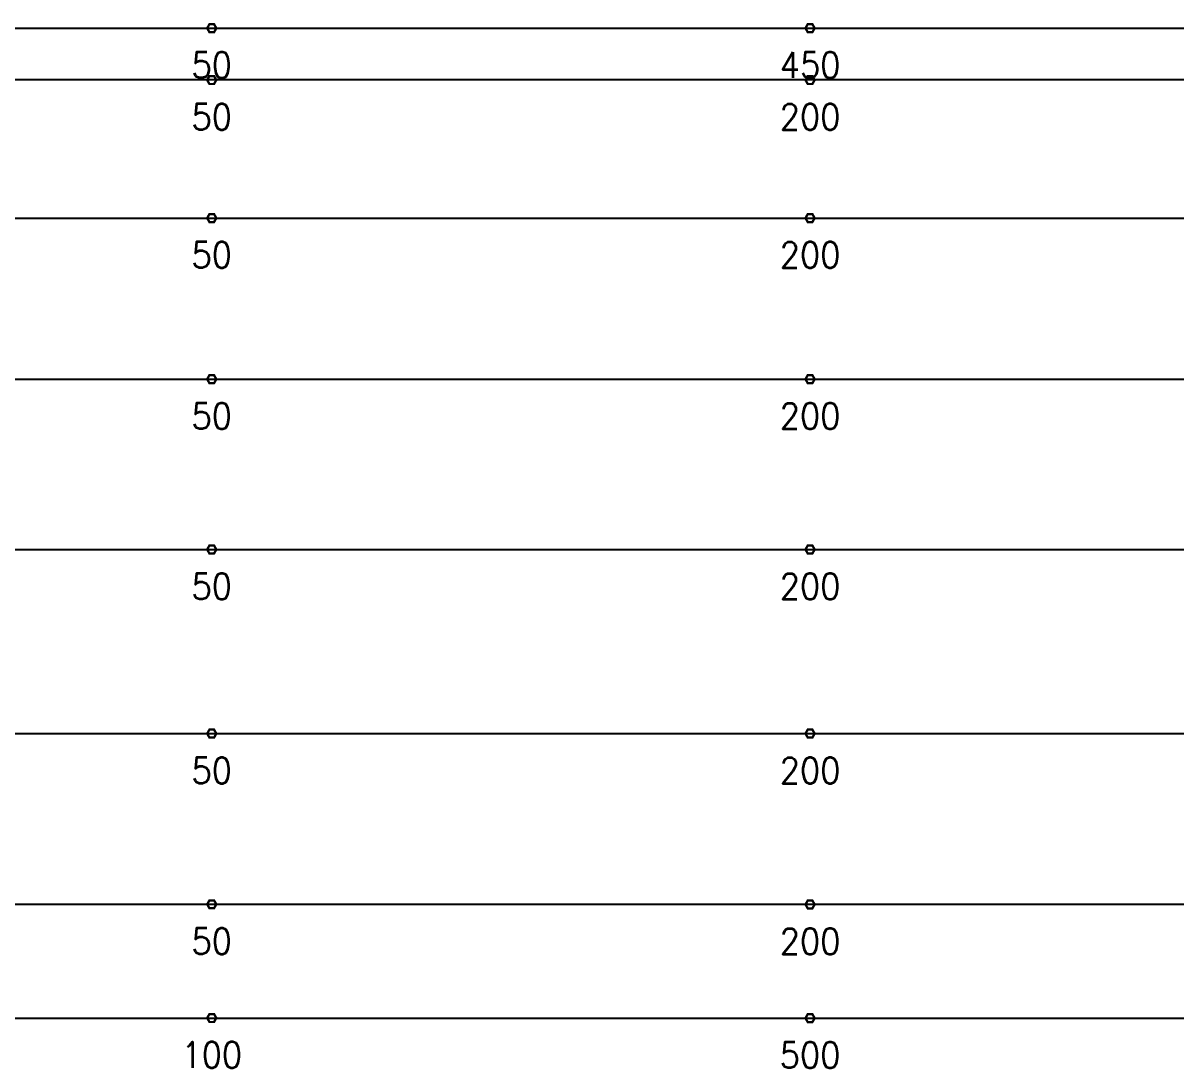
# Model space of a CAD drawing. Header units: millimetres. Extents: x 139404 to 589785, y -24714 to 48110.
# Drawn here: x 396210 to 406230, y 8715 to 17795 of the extents above; entities that cross this region are included whole.
import ezdxf
from ezdxf.enums import TextEntityAlignment as Align

# ---------------------------------------------------------------- set-up
doc = ezdxf.new("R2010")
doc.units = ezdxf.units.MM
doc.layers.get('0').update_dxf_attribs({"lineweight": 20})
doc.layers.add('ARES_TAG', color=3, linetype='Continuous')
doc.layers.add('NDC_S_TENDON', color=10, linetype='Continuous')
doc.layers.add('Current_plane_Column', color=7, linetype='Continuous', true_color=0x4b00ff)
doc.layers.add('NDC_LCAP', color=87, linetype='Continuous', plot=False)
doc.layers.add('NDC_S-TENDON', color=6, linetype='Continuous', lineweight=35)
doc.layers.add('NDC_S_ANNO', color=7, linetype='Continuous', lineweight=20)
doc.styles.add('ARES_BIGTEXT', font='VHARIALN.TTF')
doc.styles.add('ARES_ROMANS_0.36', font='romans.shx', dxfattribs={"width": 0.36, "bigfont": 'vns.shx'})
doc.styles.get("Standard").update_dxf_attribs({"font": 'arial.ttf'})

# ---------------------------------------------------------------- blocks, each defined once
blk = doc.blocks.new('*U189')
at = {"layer": 'NDC_S_TENDON'}
for p, q in [((-4016, 0), (-500, 0)), ((-500, 0), (5123, 0)), ((5123, 0), (46414, 0))]:
    blk.add_line(p, q, dxfattribs=at)
at = {"layer": 'ARES_TAG', "style": 'ARES_ROMANS_0.36', "width": 0.36}
blk.add_attdef('S3', text='', height=375, dxfattribs=at).set_placement((-8132, 0), align=Align.MIDDLE_CENTER)
at = {"layer": 'NDC_LCAP', "style": 'ARES_BIGTEXT'}
blk.add_attdef('L', text='', height=350, dxfattribs=at).set_placement((-8863, 0), align=Align.MIDDLE_RIGHT)
blk = doc.blocks.new('*U171')
at = {"layer": 'NDC_S_TENDON'}
for p, q in [((-4606, 0), (-500, 0)), ((-500, 0), (5123, 0)), ((5123, 0), (45824, 0))]:
    blk.add_line(p, q, dxfattribs=at)
at = {"layer": 'ARES_TAG', "style": 'ARES_ROMANS_0.36', "width": 0.36}
blk.add_attdef('S3', text='', height=375, dxfattribs=at).set_placement((-9635, 0), align=Align.MIDDLE_CENTER)
at = {"layer": 'NDC_LCAP', "style": 'ARES_BIGTEXT'}
blk.add_attdef('L', text='', height=350, dxfattribs=at).set_placement((-10366, 0), align=Align.MIDDLE_RIGHT)
blk = doc.blocks.new('*U182')
at = {"layer": 'NDC_S_TENDON'}
for p, q in [((-4631, 0), (-500, 0)), ((-500, 0), (5123, 0)), ((5123, 0), (45799, 0))]:
    blk.add_line(p, q, dxfattribs=at)
at = {"layer": 'ARES_TAG', "style": 'ARES_ROMANS_0.36', "width": 0.36}
blk.add_attdef('S3', text='', height=375, dxfattribs=at).set_placement((-8761, 0), align=Align.MIDDLE_CENTER)
at = {"layer": 'NDC_LCAP', "style": 'ARES_BIGTEXT'}
blk.add_attdef('L', text='', height=350, dxfattribs=at).set_placement((-9492, 0), align=Align.MIDDLE_RIGHT)
blk = doc.blocks.new('*U183')
at = {"layer": 'NDC_S_TENDON'}
for p, q in [((-4221, 0), (-500, 0)), ((-500, 0), (5123, 0)), ((5123, 0), (46209, 0))]:
    blk.add_line(p, q, dxfattribs=at)
at = {"layer": 'ARES_TAG', "style": 'ARES_ROMANS_0.36', "width": 0.36}
blk.add_attdef('S3', text='', height=375, dxfattribs=at).set_placement((-8351, 0), align=Align.MIDDLE_CENTER)
at = {"layer": 'NDC_LCAP', "style": 'ARES_BIGTEXT'}
blk.add_attdef('L', text='', height=350, dxfattribs=at).set_placement((-9082, 0), align=Align.MIDDLE_RIGHT)
blk = doc.blocks.new('*U187')
at = {"layer": 'NDC_S_TENDON'}
for p, q in [((-4144, 0), (-500, 0)), ((-500, 0), (5123, 0)), ((5123, 0), (46286, 0))]:
    blk.add_line(p, q, dxfattribs=at)
at = {"layer": 'ARES_TAG', "style": 'ARES_ROMANS_0.36', "width": 0.36}
blk.add_attdef('S3', text='', height=375, dxfattribs=at).set_placement((-8269, 0), align=Align.MIDDLE_CENTER)
at = {"layer": 'NDC_LCAP', "style": 'ARES_BIGTEXT'}
blk.add_attdef('L', text='', height=350, dxfattribs=at).set_placement((-9000, 0), align=Align.MIDDLE_RIGHT)
blk = doc.blocks.new('*U188')
at = {"layer": 'NDC_S_TENDON'}
for p, q in [((-3990, 0), (-500, 0)), ((-500, 0), (5123, 0)), ((5123, 0), (46440, 0))]:
    blk.add_line(p, q, dxfattribs=at)
at = {"layer": 'ARES_TAG', "style": 'ARES_ROMANS_0.36', "width": 0.36}
blk.add_attdef('S3', text='', height=375, dxfattribs=at).set_placement((-8115, 0), align=Align.MIDDLE_CENTER)
at = {"layer": 'NDC_LCAP', "style": 'ARES_BIGTEXT'}
blk.add_attdef('L', text='', height=350, dxfattribs=at).set_placement((-8846, 0), align=Align.MIDDLE_RIGHT)
blk = doc.blocks.new('*U174')
at = {"layer": 'NDC_S_TENDON'}
blk.add_line((-16450, 0), (25150, 0), dxfattribs=at)
at = {"layer": 'ARES_TAG', "style": 'ARES_ROMANS_0.36', "width": 0.36}
blk.add_attdef('S3', text='', height=375, dxfattribs=at).set_placement((-20180, 0), align=Align.MIDDLE_CENTER)
at = {"layer": 'NDC_LCAP', "style": 'ARES_BIGTEXT'}
blk.add_attdef('L', text='', height=350, dxfattribs=at).set_placement((-20911, 0), align=Align.MIDDLE_RIGHT)
blk = doc.blocks.new('*U173')
at = {"layer": 'NDC_S_TENDON'}
blk.add_line((-16450, 0), (25150, 0), dxfattribs=at)
at = {"layer": 'ARES_TAG', "style": 'ARES_ROMANS_0.36', "width": 0.36}
blk.add_attdef('S3', text='', height=375, rotation=0.2908, dxfattribs=at).set_placement((-20180, -19), align=Align.MIDDLE_CENTER)
at = {"layer": 'NDC_LCAP', "style": 'ARES_BIGTEXT'}
blk.add_attdef('L', text='', height=350, rotation=0.2908, dxfattribs=at).set_placement((-20911, -23), align=Align.MIDDLE_RIGHT)
blk = doc.blocks.new('TDX')
at = {"layer": 'NDC_S-TENDON', "linetype": 'Continuous'}
for points, elevation in [([(15290, 8250, 20, 20, 0), (15270, 8285, 20, 20, 0), (15230, 8285, 20, 20, 0), (15210, 8250, 20, 20, 0), (15230, 8215, 20, 20, 0), (15270, 8215, 20, 20, 0)], 2550), ([(15290, 8250, 20, 20, 0), (15270, 8285, 20, 20, 0), (15230, 8285, 20, 20, 0), (15210, 8250, 20, 20, 0), (15230, 8215, 20, 20, 0), (15270, 8215, 20, 20, 0)], 2550), ([(15290, 8250, 20, 20, 0), (15270, 8285, 20, 20, 0), (15230, 8285, 20, 20, 0), (15210, 8250, 20, 20, 0), (15230, 8215, 20, 20, 0), (15270, 8215, 20, 20, 0)], 2622), ([(15290, 8250, 20, 20, 0), (15270, 8285, 20, 20, 0), (15230, 8285, 20, 20, 0), (15210, 8250, 20, 20, 0), (15230, 8215, 20, 20, 0), (15270, 8215, 20, 20, 0)], 2622), ([(20490, 8250, 20, 20, 0), (20470, 8285, 20, 20, 0), (20430, 8285, 20, 20, 0), (20410, 8250, 20, 20, 0), (20430, 8215, 20, 20, 0), (20470, 8215, 20, 20, 0)], 2950), ([(20490, 8250, 20, 20, 0), (20470, 8285, 20, 20, 0), (20430, 8285, 20, 20, 0), (20410, 8250, 20, 20, 0), (20430, 8215, 20, 20, 0), (20470, 8215, 20, 20, 0)], 2950), ([(20490, 8250, 20, 20, 0), (20470, 8285, 20, 20, 0), (20430, 8285, 20, 20, 0), (20410, 8250, 20, 20, 0), (20430, 8215, 20, 20, 0), (20470, 8215, 20, 20, 0)], 2950), ([(20490, 8250, 20, 20, 0), (20470, 8285, 20, 20, 0), (20430, 8285, 20, 20, 0), (20410, 8250, 20, 20, 0), (20430, 8215, 20, 20, 0), (20470, 8215, 20, 20, 0)], 2950), ([(20490, 8250, 20, 20, 0), (20470, 8285, 20, 20, 0), (20430, 8285, 20, 20, 0), (20410, 8250, 20, 20, 0), (20430, 8215, 20, 20, 0), (20470, 8215, 20, 20, 0)], 3022), ([(20490, 8250, 20, 20, 0), (20470, 8285, 20, 20, 0), (20430, 8285, 20, 20, 0), (20410, 8250, 20, 20, 0), (20430, 8215, 20, 20, 0), (20470, 8215, 20, 20, 0)], 3022), ([(20490, 8250, 20, 20, 0), (20470, 8285, 20, 20, 0), (20430, 8285, 20, 20, 0), (20410, 8250, 20, 20, 0), (20430, 8215, 20, 20, 0), (20470, 8215, 20, 20, 0)], 3022), ([(20490, 8250, 20, 20, 0), (20470, 8285, 20, 20, 0), (20430, 8285, 20, 20, 0), (20410, 8250, 20, 20, 0), (20430, 8215, 20, 20, 0), (20470, 8215, 20, 20, 0)], 3022), ([(15290, 7800, 20, 20, 0), (15270, 7834, 20, 20, 0), (15230, 7834, 20, 20, 0), (15210, 7800, 20, 20, 0), (15230, 7765, 20, 20, 0), (15270, 7765, 20, 20, 0)], 2800), ([(15290, 7800, 20, 20, 0), (15270, 7834, 20, 20, 0), (15230, 7834, 20, 20, 0), (15210, 7800, 20, 20, 0), (15230, 7765, 20, 20, 0), (15270, 7765, 20, 20, 0)], 2800), ([(15290, 7800, 20, 20, 0), (15270, 7834, 20, 20, 0), (15230, 7834, 20, 20, 0), (15210, 7800, 20, 20, 0), (15230, 7765, 20, 20, 0), (15270, 7765, 20, 20, 0)], 2872), ([(15290, 7800, 20, 20, 0), (15270, 7834, 20, 20, 0), (15230, 7834, 20, 20, 0), (15210, 7800, 20, 20, 0), (15230, 7765, 20, 20, 0), (15270, 7765, 20, 20, 0)], 2872), ([(20490, 7800, 20, 20, 0), (20470, 7834, 20, 20, 0), (20430, 7834, 20, 20, 0), (20410, 7800, 20, 20, 0), (20430, 7765, 20, 20, 0), (20470, 7765, 20, 20, 0)], 2950), ([(20490, 7800, 20, 20, 0), (20470, 7834, 20, 20, 0), (20430, 7834, 20, 20, 0), (20410, 7800, 20, 20, 0), (20430, 7765, 20, 20, 0), (20470, 7765, 20, 20, 0)], 2950), ([(20490, 7800, 20, 20, 0), (20470, 7834, 20, 20, 0), (20430, 7834, 20, 20, 0), (20410, 7800, 20, 20, 0), (20430, 7765, 20, 20, 0), (20470, 7765, 20, 20, 0)], 2950), ([(20490, 7800, 20, 20, 0), (20470, 7834, 20, 20, 0), (20430, 7834, 20, 20, 0), (20410, 7800, 20, 20, 0), (20430, 7765, 20, 20, 0), (20470, 7765, 20, 20, 0)], 2950), ([(20490, 7800, 20, 20, 0), (20470, 7834, 20, 20, 0), (20430, 7834, 20, 20, 0), (20410, 7800, 20, 20, 0), (20430, 7765, 20, 20, 0), (20470, 7765, 20, 20, 0)], 3022), ([(20490, 7800, 20, 20, 0), (20470, 7834, 20, 20, 0), (20430, 7834, 20, 20, 0), (20410, 7800, 20, 20, 0), (20430, 7765, 20, 20, 0), (20470, 7765, 20, 20, 0)], 3022), ([(20490, 7800, 20, 20, 0), (20470, 7834, 20, 20, 0), (20430, 7834, 20, 20, 0), (20410, 7800, 20, 20, 0), (20430, 7765, 20, 20, 0), (20470, 7765, 20, 20, 0)], 3022), ([(20490, 7800, 20, 20, 0), (20470, 7834, 20, 20, 0), (20430, 7834, 20, 20, 0), (20410, 7800, 20, 20, 0), (20430, 7765, 20, 20, 0), (20470, 7765, 20, 20, 0)], 3022), ([(15290, 6600, 20, 20, 0), (15270, 6635, 20, 20, 0), (15230, 6635, 20, 20, 0), (15210, 6600, 20, 20, 0), (15230, 6565, 20, 20, 0), (15270, 6565, 20, 20, 0)], 2800), ([(15290, 6600, 20, 20, 0), (15270, 6635, 20, 20, 0), (15230, 6635, 20, 20, 0), (15210, 6600, 20, 20, 0), (15230, 6565, 20, 20, 0), (15270, 6565, 20, 20, 0)], 2800), ([(15290, 6600, 20, 20, 0), (15270, 6635, 20, 20, 0), (15230, 6635, 20, 20, 0), (15210, 6600, 20, 20, 0), (15230, 6565, 20, 20, 0), (15270, 6565, 20, 20, 0)], 2872), ([(15290, 6600, 20, 20, 0), (15270, 6635, 20, 20, 0), (15230, 6635, 20, 20, 0), (15210, 6600, 20, 20, 0), (15230, 6565, 20, 20, 0), (15270, 6565, 20, 20, 0)], 2872), ([(20490, 6600, 20, 20, 0), (20470, 6635, 20, 20, 0), (20430, 6635, 20, 20, 0), (20410, 6600, 20, 20, 0), (20430, 6565, 20, 20, 0), (20470, 6565, 20, 20, 0)], 2950), ([(20490, 6600, 20, 20, 0), (20470, 6635, 20, 20, 0), (20430, 6635, 20, 20, 0), (20410, 6600, 20, 20, 0), (20430, 6565, 20, 20, 0), (20470, 6565, 20, 20, 0)], 2950), ([(20490, 6600, 20, 20, 0), (20470, 6635, 20, 20, 0), (20430, 6635, 20, 20, 0), (20410, 6600, 20, 20, 0), (20430, 6565, 20, 20, 0), (20470, 6565, 20, 20, 0)], 2950), ([(20490, 6600, 20, 20, 0), (20470, 6635, 20, 20, 0), (20430, 6635, 20, 20, 0), (20410, 6600, 20, 20, 0), (20430, 6565, 20, 20, 0), (20470, 6565, 20, 20, 0)], 2950), ([(20490, 6600, 20, 20, 0), (20470, 6635, 20, 20, 0), (20430, 6635, 20, 20, 0), (20410, 6600, 20, 20, 0), (20430, 6565, 20, 20, 0), (20470, 6565, 20, 20, 0)], 3022), ([(20490, 6600, 20, 20, 0), (20470, 6635, 20, 20, 0), (20430, 6635, 20, 20, 0), (20410, 6600, 20, 20, 0), (20430, 6565, 20, 20, 0), (20470, 6565, 20, 20, 0)], 3022), ([(20490, 6600, 20, 20, 0), (20470, 6635, 20, 20, 0), (20430, 6635, 20, 20, 0), (20410, 6600, 20, 20, 0), (20430, 6565, 20, 20, 0), (20470, 6565, 20, 20, 0)], 3022), ([(20490, 6600, 20, 20, 0), (20470, 6635, 20, 20, 0), (20430, 6635, 20, 20, 0), (20410, 6600, 20, 20, 0), (20430, 6565, 20, 20, 0), (20470, 6565, 20, 20, 0)], 3022), ([(15290, 5200, 20, 20, 0), (15270, 5235, 20, 20, 0), (15230, 5235, 20, 20, 0), (15210, 5200, 20, 20, 0), (15230, 5165, 20, 20, 0), (15270, 5165, 20, 20, 0)], 2800), ([(15290, 5200, 20, 20, 0), (15270, 5235, 20, 20, 0), (15230, 5235, 20, 20, 0), (15210, 5200, 20, 20, 0), (15230, 5165, 20, 20, 0), (15270, 5165, 20, 20, 0)], 2800), ([(15290, 5200, 20, 20, 0), (15270, 5235, 20, 20, 0), (15230, 5235, 20, 20, 0), (15210, 5200, 20, 20, 0), (15230, 5165, 20, 20, 0), (15270, 5165, 20, 20, 0)], 2872), ([(15290, 5200, 20, 20, 0), (15270, 5235, 20, 20, 0), (15230, 5235, 20, 20, 0), (15210, 5200, 20, 20, 0), (15230, 5165, 20, 20, 0), (15270, 5165, 20, 20, 0)], 2872), ([(20490, 5200, 20, 20, 0), (20470, 5235, 20, 20, 0), (20430, 5235, 20, 20, 0), (20410, 5200, 20, 20, 0), (20430, 5165, 20, 20, 0), (20470, 5165, 20, 20, 0)], 2950), ([(20490, 5200, 20, 20, 0), (20470, 5235, 20, 20, 0), (20430, 5235, 20, 20, 0), (20410, 5200, 20, 20, 0), (20430, 5165, 20, 20, 0), (20470, 5165, 20, 20, 0)], 2950), ([(20490, 5200, 20, 20, 0), (20470, 5235, 20, 20, 0), (20430, 5235, 20, 20, 0), (20410, 5200, 20, 20, 0), (20430, 5165, 20, 20, 0), (20470, 5165, 20, 20, 0)], 2950), ([(20490, 5200, 20, 20, 0), (20470, 5235, 20, 20, 0), (20430, 5235, 20, 20, 0), (20410, 5200, 20, 20, 0), (20430, 5165, 20, 20, 0), (20470, 5165, 20, 20, 0)], 2950), ([(20490, 5200, 20, 20, 0), (20470, 5235, 20, 20, 0), (20430, 5235, 20, 20, 0), (20410, 5200, 20, 20, 0), (20430, 5165, 20, 20, 0), (20470, 5165, 20, 20, 0)], 3022), ([(20490, 5200, 20, 20, 0), (20470, 5235, 20, 20, 0), (20430, 5235, 20, 20, 0), (20410, 5200, 20, 20, 0), (20430, 5165, 20, 20, 0), (20470, 5165, 20, 20, 0)], 3022), ([(20490, 5200, 20, 20, 0), (20470, 5235, 20, 20, 0), (20430, 5235, 20, 20, 0), (20410, 5200, 20, 20, 0), (20430, 5165, 20, 20, 0), (20470, 5165, 20, 20, 0)], 3022), ([(20490, 5200, 20, 20, 0), (20470, 5235, 20, 20, 0), (20430, 5235, 20, 20, 0), (20410, 5200, 20, 20, 0), (20430, 5165, 20, 20, 0), (20470, 5165, 20, 20, 0)], 3022), ([(15290, 3720, 20, 20, 0), (15270, 3755, 20, 20, 0), (15230, 3755, 20, 20, 0), (15210, 3720, 20, 20, 0), (15230, 3685, 20, 20, 0), (15270, 3685, 20, 20, 0)], 2800), ([(15290, 3720, 20, 20, 0), (15270, 3755, 20, 20, 0), (15230, 3755, 20, 20, 0), (15210, 3720, 20, 20, 0), (15230, 3685, 20, 20, 0), (15270, 3685, 20, 20, 0)], 2800), ([(15290, 3720, 20, 20, 0), (15270, 3755, 20, 20, 0), (15230, 3755, 20, 20, 0), (15210, 3720, 20, 20, 0), (15230, 3685, 20, 20, 0), (15270, 3685, 20, 20, 0)], 2872), ([(15290, 3720, 20, 20, 0), (15270, 3755, 20, 20, 0), (15230, 3755, 20, 20, 0), (15210, 3720, 20, 20, 0), (15230, 3685, 20, 20, 0), (15270, 3685, 20, 20, 0)], 2872), ([(20490, 3720, 20, 20, 0), (20470, 3755, 20, 20, 0), (20430, 3755, 20, 20, 0), (20410, 3720, 20, 20, 0), (20430, 3685, 20, 20, 0), (20470, 3685, 20, 20, 0)], 2950), ([(20490, 3720, 20, 20, 0), (20470, 3755, 20, 20, 0), (20430, 3755, 20, 20, 0), (20410, 3720, 20, 20, 0), (20430, 3685, 20, 20, 0), (20470, 3685, 20, 20, 0)], 2950), ([(20490, 3720, 20, 20, 0), (20470, 3755, 20, 20, 0), (20430, 3755, 20, 20, 0), (20410, 3720, 20, 20, 0), (20430, 3685, 20, 20, 0), (20470, 3685, 20, 20, 0)], 2950), ([(20490, 3720, 20, 20, 0), (20470, 3755, 20, 20, 0), (20430, 3755, 20, 20, 0), (20410, 3720, 20, 20, 0), (20430, 3685, 20, 20, 0), (20470, 3685, 20, 20, 0)], 2950), ([(20490, 3720, 20, 20, 0), (20470, 3755, 20, 20, 0), (20430, 3755, 20, 20, 0), (20410, 3720, 20, 20, 0), (20430, 3685, 20, 20, 0), (20470, 3685, 20, 20, 0)], 3022), ([(20490, 3720, 20, 20, 0), (20470, 3755, 20, 20, 0), (20430, 3755, 20, 20, 0), (20410, 3720, 20, 20, 0), (20430, 3685, 20, 20, 0), (20470, 3685, 20, 20, 0)], 3022), ([(20490, 3720, 20, 20, 0), (20470, 3755, 20, 20, 0), (20430, 3755, 20, 20, 0), (20410, 3720, 20, 20, 0), (20430, 3685, 20, 20, 0), (20470, 3685, 20, 20, 0)], 3022), ([(20490, 3720, 20, 20, 0), (20470, 3755, 20, 20, 0), (20430, 3755, 20, 20, 0), (20410, 3720, 20, 20, 0), (20430, 3685, 20, 20, 0), (20470, 3685, 20, 20, 0)], 3022), ([(15290, 2120, 20, 20, 0), (15270, 2155, 20, 20, 0), (15230, 2155, 20, 20, 0), (15210, 2120, 20, 20, 0), (15230, 2085, 20, 20, 0), (15270, 2085, 20, 20, 0)], 2800), ([(15290, 2120, 20, 20, 0), (15270, 2155, 20, 20, 0), (15230, 2155, 20, 20, 0), (15210, 2120, 20, 20, 0), (15230, 2085, 20, 20, 0), (15270, 2085, 20, 20, 0)], 2800), ([(15290, 2120, 20, 20, 0), (15270, 2155, 20, 20, 0), (15230, 2155, 20, 20, 0), (15210, 2120, 20, 20, 0), (15230, 2085, 20, 20, 0), (15270, 2085, 20, 20, 0)], 2872), ([(15290, 2120, 20, 20, 0), (15270, 2155, 20, 20, 0), (15230, 2155, 20, 20, 0), (15210, 2120, 20, 20, 0), (15230, 2085, 20, 20, 0), (15270, 2085, 20, 20, 0)], 2872), ([(20490, 2120, 20, 20, 0), (20470, 2155, 20, 20, 0), (20430, 2155, 20, 20, 0), (20410, 2120, 20, 20, 0), (20430, 2085, 20, 20, 0), (20470, 2085, 20, 20, 0)], 2950), ([(20490, 2120, 20, 20, 0), (20470, 2155, 20, 20, 0), (20430, 2155, 20, 20, 0), (20410, 2120, 20, 20, 0), (20430, 2085, 20, 20, 0), (20470, 2085, 20, 20, 0)], 2950), ([(20490, 2120, 20, 20, 0), (20470, 2155, 20, 20, 0), (20430, 2155, 20, 20, 0), (20410, 2120, 20, 20, 0), (20430, 2085, 20, 20, 0), (20470, 2085, 20, 20, 0)], 2950), ([(20490, 2120, 20, 20, 0), (20470, 2155, 20, 20, 0), (20430, 2155, 20, 20, 0), (20410, 2120, 20, 20, 0), (20430, 2085, 20, 20, 0), (20470, 2085, 20, 20, 0)], 2950), ([(20490, 2120, 20, 20, 0), (20470, 2155, 20, 20, 0), (20430, 2155, 20, 20, 0), (20410, 2120, 20, 20, 0), (20430, 2085, 20, 20, 0), (20470, 2085, 20, 20, 0)], 3022), ([(20490, 2120, 20, 20, 0), (20470, 2155, 20, 20, 0), (20430, 2155, 20, 20, 0), (20410, 2120, 20, 20, 0), (20430, 2085, 20, 20, 0), (20470, 2085, 20, 20, 0)], 3022), ([(20490, 2120, 20, 20, 0), (20470, 2155, 20, 20, 0), (20430, 2155, 20, 20, 0), (20410, 2120, 20, 20, 0), (20430, 2085, 20, 20, 0), (20470, 2085, 20, 20, 0)], 3022), ([(20490, 2120, 20, 20, 0), (20470, 2155, 20, 20, 0), (20430, 2155, 20, 20, 0), (20410, 2120, 20, 20, 0), (20430, 2085, 20, 20, 0), (20470, 2085, 20, 20, 0)], 3022), ([(15290, 637, 20, 20, 0), (15270, 671, 20, 20, 0), (15230, 671, 20, 20, 0), (15210, 637, 20, 20, 0), (15230, 602, 20, 20, 0), (15270, 602, 20, 20, 0)], 2800), ([(15290, 637, 20, 20, 0), (15270, 671, 20, 20, 0), (15230, 671, 20, 20, 0), (15210, 637, 20, 20, 0), (15230, 602, 20, 20, 0), (15270, 602, 20, 20, 0)], 2800), ([(15290, 637, 20, 20, 0), (15270, 671, 20, 20, 0), (15230, 671, 20, 20, 0), (15210, 637, 20, 20, 0), (15230, 602, 20, 20, 0), (15270, 602, 20, 20, 0)], 2872), ([(15290, 637, 20, 20, 0), (15270, 671, 20, 20, 0), (15230, 671, 20, 20, 0), (15210, 637, 20, 20, 0), (15230, 602, 20, 20, 0), (15270, 602, 20, 20, 0)], 2872), ([(20490, 635, 20, 20, 0), (20470, 670, 20, 20, 0), (20430, 670, 20, 20, 0), (20410, 635, 20, 20, 0), (20430, 601, 20, 20, 0), (20470, 601, 20, 20, 0)], 2950), ([(20490, 635, 20, 20, 0), (20470, 670, 20, 20, 0), (20430, 670, 20, 20, 0), (20410, 635, 20, 20, 0), (20430, 601, 20, 20, 0), (20470, 601, 20, 20, 0)], 2950), ([(20490, 635, 20, 20, 0), (20470, 670, 20, 20, 0), (20430, 670, 20, 20, 0), (20410, 635, 20, 20, 0), (20430, 601, 20, 20, 0), (20470, 601, 20, 20, 0)], 2950), ([(20490, 635, 20, 20, 0), (20470, 670, 20, 20, 0), (20430, 670, 20, 20, 0), (20410, 635, 20, 20, 0), (20430, 601, 20, 20, 0), (20470, 601, 20, 20, 0)], 2950), ([(20490, 635, 20, 20, 0), (20470, 670, 20, 20, 0), (20430, 670, 20, 20, 0), (20410, 635, 20, 20, 0), (20430, 601, 20, 20, 0), (20470, 601, 20, 20, 0)], 3022), ([(20490, 635, 20, 20, 0), (20470, 670, 20, 20, 0), (20430, 670, 20, 20, 0), (20410, 635, 20, 20, 0), (20430, 601, 20, 20, 0), (20470, 601, 20, 20, 0)], 3022), ([(20490, 635, 20, 20, 0), (20470, 670, 20, 20, 0), (20430, 670, 20, 20, 0), (20410, 635, 20, 20, 0), (20430, 601, 20, 20, 0), (20470, 601, 20, 20, 0)], 3022), ([(20490, 635, 20, 20, 0), (20470, 670, 20, 20, 0), (20430, 670, 20, 20, 0), (20410, 635, 20, 20, 0), (20430, 601, 20, 20, 0), (20470, 601, 20, 20, 0)], 3022), ([(15290, -351, 20, 20, 0), (15270, -317, 20, 20, 0), (15230, -317, 20, 20, 0), (15210, -351, 20, 20, 0), (15230, -386, 20, 20, 0), (15270, -386, 20, 20, 0)], 2500), ([(15290, -351, 20, 20, 0), (15270, -317, 20, 20, 0), (15230, -317, 20, 20, 0), (15210, -351, 20, 20, 0), (15230, -386, 20, 20, 0), (15270, -386, 20, 20, 0)], 2500), ([(15290, -351, 20, 20, 0), (15270, -317, 20, 20, 0), (15230, -317, 20, 20, 0), (15210, -351, 20, 20, 0), (15230, -386, 20, 20, 0), (15270, -386, 20, 20, 0)], 2572), ([(15290, -351, 20, 20, 0), (15270, -317, 20, 20, 0), (15230, -317, 20, 20, 0), (15210, -351, 20, 20, 0), (15230, -386, 20, 20, 0), (15270, -386, 20, 20, 0)], 2572), ([(20490, -353, 20, 20, 0), (20470, -318, 20, 20, 0), (20430, -318, 20, 20, 0), (20410, -353, 20, 20, 0), (20430, -387, 20, 20, 0), (20470, -387, 20, 20, 0)], 2900), ([(20490, -353, 20, 20, 0), (20470, -318, 20, 20, 0), (20430, -318, 20, 20, 0), (20410, -353, 20, 20, 0), (20430, -387, 20, 20, 0), (20470, -387, 20, 20, 0)], 2900), ([(20490, -353, 20, 20, 0), (20470, -318, 20, 20, 0), (20430, -318, 20, 20, 0), (20410, -353, 20, 20, 0), (20430, -387, 20, 20, 0), (20470, -387, 20, 20, 0)], 2900), ([(20490, -353, 20, 20, 0), (20470, -318, 20, 20, 0), (20430, -318, 20, 20, 0), (20410, -353, 20, 20, 0), (20430, -387, 20, 20, 0), (20470, -387, 20, 20, 0)], 2900), ([(20490, -353, 20, 20, 0), (20470, -318, 20, 20, 0), (20430, -318, 20, 20, 0), (20410, -353, 20, 20, 0), (20430, -387, 20, 20, 0), (20470, -387, 20, 20, 0)], 2972), ([(20490, -353, 20, 20, 0), (20470, -318, 20, 20, 0), (20430, -318, 20, 20, 0), (20410, -353, 20, 20, 0), (20430, -387, 20, 20, 0), (20470, -387, 20, 20, 0)], 2972), ([(20490, -353, 20, 20, 0), (20470, -318, 20, 20, 0), (20430, -318, 20, 20, 0), (20410, -353, 20, 20, 0), (20430, -387, 20, 20, 0), (20470, -387, 20, 20, 0)], 2972), ([(20490, -353, 20, 20, 0), (20470, -318, 20, 20, 0), (20430, -318, 20, 20, 0), (20410, -353, 20, 20, 0), (20430, -387, 20, 20, 0), (20470, -387, 20, 20, 0)], 2972)]:
    blk.add_lwpolyline(points, format="xyseb", close=True, dxfattribs=dict(at, elevation=elevation))
for name, p in [('*U171', (15056, 8250, 2745)), ('*U182', (15081, 7804, 2875)), ('*U183', (14671, 6600, 2875)), ('*U187', (14594, 5200, 2875)), ('*U188', (14440, 3720, 2875)), ('*U189', (14466, 2120, 2875))]:
    blk.add_blockref(name, p)
at = {"xscale": -1, "rotation": 180}
for name, p in [('*U173', (26500, 638, 2772)), ('*U174', (26500, -353, 2580))]:
    blk.add_blockref(name, p, dxfattribs=at)
at = {"layer": 'NDC_S_ANNO', "linetype": 'Continuous', "char_height": 225, "attachment_point": 5, "line_spacing_factor": 0.75}
for s, insert in [('\\FSTANDARD.shx;50', (15250, 7930, 2550)), ('\\FSTANDARD.shx;50', (15250, 7930, 2622)), ('\\FSTANDARD.shx;450', (20450, 7930, 2950)), ('\\FSTANDARD.shx;450', (20450, 7930, 3022)), ('\\FSTANDARD.shx;50', (15250, 7480, 2800)), ('\\FSTANDARD.shx;50', (15250, 7480, 2872)), ('\\FSTANDARD.shx;200', (20450, 7480, 2950)), ('\\FSTANDARD.shx;200', (20450, 7480, 3022)), ('\\FSTANDARD.shx;50', (15250, 6280, 2800)), ('\\FSTANDARD.shx;50', (15250, 6280, 2872)), ('\\FSTANDARD.shx;200', (20450, 6280, 2950)), ('\\FSTANDARD.shx;200', (20450, 6280, 3022)), ('\\FSTANDARD.shx;50', (15250, 4880, 2800)), ('\\FSTANDARD.shx;50', (15250, 4880, 2872)), ('\\FSTANDARD.shx;200', (20450, 4880, 2950)), ('\\FSTANDARD.shx;200', (20450, 4880, 3022)), ('\\FSTANDARD.shx;50', (15250, 3400, 2800)), ('\\FSTANDARD.shx;50', (15250, 3400, 2872)), ('\\FSTANDARD.shx;200', (20450, 3400, 2950)), ('\\FSTANDARD.shx;200', (20450, 3400, 3022)), ('\\FSTANDARD.shx;50', (15250, 1800, 2800)), ('\\FSTANDARD.shx;50', (15250, 1800, 2872)), ('\\FSTANDARD.shx;200', (20450, 1800, 2950)), ('\\FSTANDARD.shx;200', (20450, 1800, 3022)), ('\\FSTANDARD.shx;200', (20450, 315, 2950)), ('\\FSTANDARD.shx;200', (20450, 315, 3022)), ('\\FSTANDARD.shx;500', (20450, -673, 2900)), ('\\FSTANDARD.shx;500', (20450, -673, 2972))]:
    blk.add_mtext(s, dxfattribs=dict(at, insert=insert))
at = {"layer": 'NDC_S_ANNO', "linetype": 'Continuous', "char_height": 225, "attachment_point": 5, "rotation": 359.9845, "line_spacing_factor": 0.75}
for s, insert in [('\\FSTANDARD.shx;50', (15250, 317, 2800)), ('\\FSTANDARD.shx;50', (15250, 317, 2872)), ('\\FSTANDARD.shx;100', (15250, -671, 2500)), ('\\FSTANDARD.shx;100', (15250, -671, 2572))]:
    blk.add_mtext(s, dxfattribs=dict(at, insert=insert))

msp = doc.modelspace()

# ---------------------------------------------------------------- block references
at = {"layer": 'Current_plane_Column'}
msp.add_blockref('TDX', (382600, 9500), dxfattribs=at)

doc.saveas('drawing.dxf')
